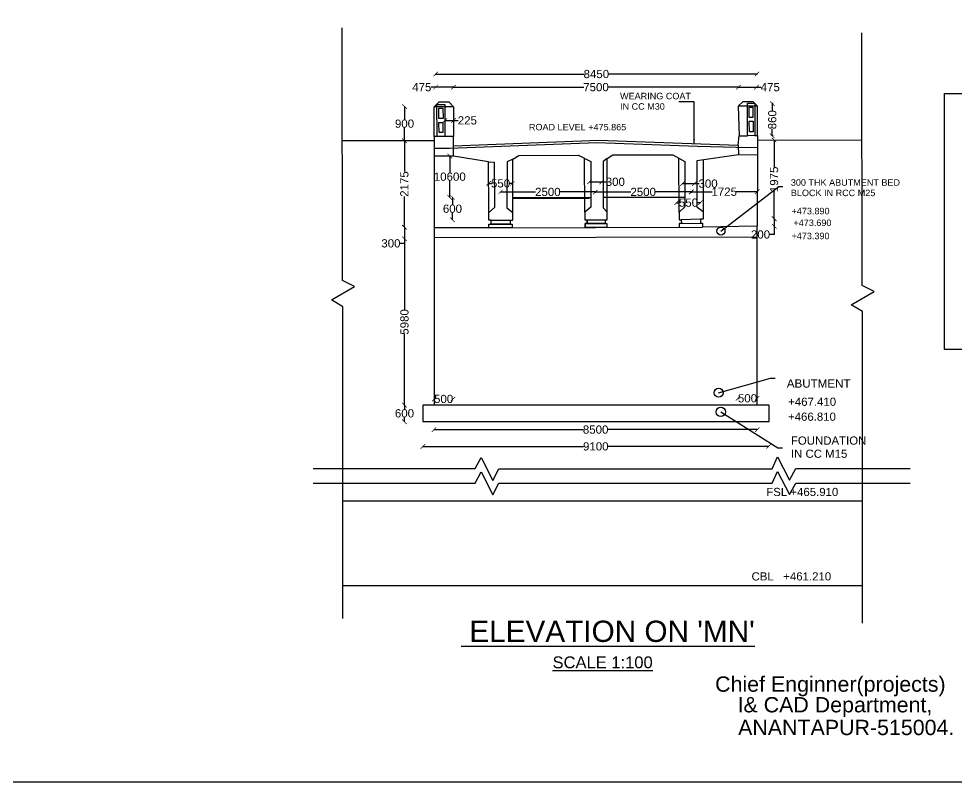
# Model space of a CAD drawing. Header units: inches. Extents: x -60434 to 117548, y -84336 to 29578.
# Drawn here: x -4218 to 47145, y -84336 to -42506 of the extents above; entities that cross this region are included whole.
import ezdxf

# ---------------------------------------------------------------- set-up
doc = ezdxf.new("R2010")
doc.units = ezdxf.units.IN
doc.header["$MEASUREMENT"] = 0
doc.styles.get("Standard").update_dxf_attribs({"font": 'arial.ttf'})
doc.dimstyles.get("Standard").update_dxf_attribs({"dimtxt": 450, "dimasz": 250, "dimexe": 0.18, "dimexo": 0.0625, "dimgap": 0.09, "dimtad": 0, "dimtih": 1, "dimtoh": 1, "dimdec": 0, "dimzin": 0, "dimdsep": 46, "dimtxsty": 'Standard', "dimblk": 'ARCHTICK', "dimcen": 0.09, "dimadec": 0, "dimazin": 0, "dimtfac": 1, "dimtdec": 0, "dimtofl": 0, "dimtmove": 0, "dimatfit": 3, "dimfxl": 1, "dimtolj": 1, "dimtzin": 0, "dimarcsym": 0})

# ---------------------------------------------------------------- blocks, each defined once
blk = doc.blocks.new('_ArchTick')
at = {"color": 0, "linetype": 'ByBlock', "const_width": 0.15}
blk.add_lwpolyline([(-0.5, -0.5), (0.5, 0.5)], dxfattribs=at)
blk = doc.blocks.new('*D122')
at = {"layer": 'Defpoints', "color": 0, "lineweight": -2, "transparency": 16777216}
for p, q in [((18622, -45523), (18622, -45537)), ((18622, -45536), (26755, -45536)), ((36232, -45536), (28098, -45536)), ((36232, -45523), (36232, -45537))]:
    blk.add_line(p, q, dxfattribs=at)
at = {"layer": 'Defpoints', "color": 0, "transparency": 16777216}
for p in [(18622, -45523), (36232, -45523), (36232, -45536)]:
    blk.add_point(p, dxfattribs=at)
at = {"layer": 'Defpoints', "color": 0, "lineweight": -2, "transparency": 16777216, "xscale": 250, "yscale": 250, "zscale": 250, "rotation": 180}
blk.add_blockref('_ArchTick', (18622, -45536), dxfattribs=at)
at = {"layer": 'Defpoints', "color": 0, "lineweight": -2, "transparency": 16777216, "xscale": 250, "yscale": 250, "zscale": 250}
blk.add_blockref('_ArchTick', (36232, -45536), dxfattribs=at)
at = {"layer": 'Defpoints', "color": 0, "transparency": 16777216, "insert": (27427, -45536), "char_height": 450, "attachment_point": 5}
blk.add_mtext('\\A1;8450', dxfattribs=at)
blk = doc.blocks.new('*D123')
at = {"layer": 'Defpoints', "color": 0, "lineweight": -2, "transparency": 16777216}
for p, q in [((18622, -46255), (18372, -46255)), ((18622, -46273), (18622, -46255)), ((19604, -46255), (18622, -46255)), ((19604, -46273), (19604, -46255))]:
    blk.add_line(p, q, dxfattribs=at)
at = {"layer": 'Defpoints', "color": 0, "transparency": 16777216}
for p in [(18622, -46273), (19604, -46255), (19604, -46273)]:
    blk.add_point(p, dxfattribs=at)
at = {"layer": 'Defpoints', "color": 0, "lineweight": -2, "transparency": 16777216, "xscale": 250, "yscale": 250, "zscale": 250, "rotation": 180}
blk.add_blockref('_ArchTick', (18622, -46255), dxfattribs=at)
at = {"layer": 'Defpoints', "color": 0, "lineweight": -2, "transparency": 16777216, "xscale": 250, "yscale": 250, "zscale": 250}
blk.add_blockref('_ArchTick', (19604, -46255), dxfattribs=at)
at = {"layer": 'Defpoints', "color": 0, "transparency": 16777216, "insert": (17864, -46255), "char_height": 450, "attachment_point": 5}
blk.add_mtext('\\A1;475', dxfattribs=at)
blk = doc.blocks.new('*D124')
at = {"layer": 'Defpoints', "color": 0, "lineweight": -2, "transparency": 16777216}
for p, q in [((19604, -46273), (19604, -46255)), ((19604, -46255), (26739, -46255)), ((35212, -46255), (28077, -46255)), ((35212, -46273), (35212, -46255))]:
    blk.add_line(p, q, dxfattribs=at)
at = {"layer": 'Defpoints', "color": 0, "transparency": 16777216}
for p in [(19604, -46273), (35212, -46255), (35212, -46273)]:
    blk.add_point(p, dxfattribs=at)
at = {"layer": 'Defpoints', "color": 0, "lineweight": -2, "transparency": 16777216, "xscale": 250, "yscale": 250, "zscale": 250, "rotation": 180}
blk.add_blockref('_ArchTick', (19604, -46255), dxfattribs=at)
at = {"layer": 'Defpoints', "color": 0, "lineweight": -2, "transparency": 16777216, "xscale": 250, "yscale": 250, "zscale": 250}
blk.add_blockref('_ArchTick', (35212, -46255), dxfattribs=at)
at = {"layer": 'Defpoints', "color": 0, "transparency": 16777216, "insert": (27408, -46255), "char_height": 450, "attachment_point": 5}
blk.add_mtext('\\A1;7500', dxfattribs=at)
blk = doc.blocks.new('*D125')
at = {"layer": 'Defpoints', "color": 0, "lineweight": -2, "transparency": 16777216}
for p, q in [((35212, -46255), (35212, -46255)), ((35212, -46255), (36198, -46255)), ((36198, -46255), (36198, -46255)), ((36198, -46255), (36448, -46255))]:
    blk.add_line(p, q, dxfattribs=at)
at = {"layer": 'Defpoints', "color": 0, "transparency": 16777216}
for p in [(35212, -46255), (36198, -46255), (36198, -46255)]:
    blk.add_point(p, dxfattribs=at)
at = {"layer": 'Defpoints', "color": 0, "lineweight": -2, "transparency": 16777216, "xscale": 250, "yscale": 250, "zscale": 250, "rotation": 180}
blk.add_blockref('_ArchTick', (35212, -46255), dxfattribs=at)
at = {"layer": 'Defpoints', "color": 0, "lineweight": -2, "transparency": 16777216, "xscale": 250, "yscale": 250, "zscale": 250}
blk.add_blockref('_ArchTick', (36198, -46255), dxfattribs=at)
at = {"layer": 'Defpoints', "color": 0, "transparency": 16777216, "insert": (36956, -46255), "char_height": 450, "attachment_point": 5}
blk.add_mtext('\\A1;475', dxfattribs=at)
blk = doc.blocks.new('*D126')
at = {"layer": 'Defpoints', "color": 0, "lineweight": -2, "transparency": 16777216}
for p, q in [((16914, -47320), (16916, -47320)), ((16916, -47320), (16916, -48026)), ((16916, -49192), (16916, -48486)), ((16916, -49192), (16916, -49192))]:
    blk.add_line(p, q, dxfattribs=at)
at = {"layer": 'Defpoints', "color": 0, "transparency": 16777216}
for p in [(16914, -47320), (16916, -49192), (16916, -49192)]:
    blk.add_point(p, dxfattribs=at)
at = {"layer": 'Defpoints', "color": 0, "lineweight": -2, "transparency": 16777216, "xscale": 250, "yscale": 250, "zscale": 250}
for p, rotation in [((16916, -47320), 90), ((16916, -49192), 270)]:
    blk.add_blockref('_ArchTick', p, dxfattribs=dict(at, rotation=rotation))
at = {"layer": 'Defpoints', "color": 0, "transparency": 16777216, "insert": (16916, -48256), "char_height": 450, "attachment_point": 5}
blk.add_mtext('\\A1;900', dxfattribs=at)
blk = doc.blocks.new('*D127')
at = {"layer": 'Defpoints', "color": 0, "lineweight": -2, "transparency": 16777216}
for p, q in [((16916, -49192), (16909, -49192)), ((16909, -49192), (16909, -50883)), ((16909, -53930), (16909, -52238)), ((16916, -53930), (16909, -53930))]:
    blk.add_line(p, q, dxfattribs=at)
at = {"layer": 'Defpoints', "color": 0, "transparency": 16777216}
for p in [(16916, -49192), (16909, -53930), (16916, -53930)]:
    blk.add_point(p, dxfattribs=at)
at = {"layer": 'Defpoints', "color": 0, "lineweight": -2, "transparency": 16777216, "xscale": 250, "yscale": 250, "zscale": 250}
for p, rotation in [((16909, -49192), 90), ((16909, -53930), 270)]:
    blk.add_blockref('_ArchTick', p, dxfattribs=dict(at, rotation=rotation))
at = {"layer": 'Defpoints', "color": 0, "transparency": 16777216, "insert": (16909, -51561), "char_height": 450, "attachment_point": 5, "rotation": 90}
blk.add_mtext('\\A1;2175', dxfattribs=at)
blk = doc.blocks.new('*D128')
at = {"layer": 'Defpoints', "color": 0, "lineweight": -2, "transparency": 16777216}
for p, q in [((16916, -53930), (16916, -53930)), ((16916, -53930), (16916, -54564)), ((16916, -54814), (16666, -54814)), ((16916, -54564), (16916, -54564)), ((16916, -54564), (16916, -54814))]:
    blk.add_line(p, q, dxfattribs=at)
at = {"layer": 'Defpoints', "color": 0, "transparency": 16777216}
for p in [(16916, -53930), (16916, -54564), (16916, -54564)]:
    blk.add_point(p, dxfattribs=at)
at = {"layer": 'Defpoints', "color": 0, "lineweight": -2, "transparency": 16777216, "xscale": 250, "yscale": 250, "zscale": 250}
for p, rotation in [((16916, -53930), 90), ((16916, -54564), 270)]:
    blk.add_blockref('_ArchTick', p, dxfattribs=dict(at, rotation=rotation))
at = {"layer": 'Defpoints', "color": 0, "transparency": 16777216, "insert": (16170, -54814), "char_height": 450, "attachment_point": 5}
blk.add_mtext('\\A1;300', dxfattribs=at)
blk = doc.blocks.new('*D129')
at = {"layer": 'Defpoints', "color": 0, "lineweight": -2, "transparency": 16777216}
for p, q in [((16916, -54564), (16915, -54564)), ((16916, -54564), (16916, -58445)), ((16916, -63668), (16916, -59787)), ((16916, -63668), (16915, -63668))]:
    blk.add_line(p, q, dxfattribs=at)
at = {"layer": 'Defpoints', "color": 0, "transparency": 16777216}
for p in [(16916, -54564), (16916, -63668), (16916, -63668)]:
    blk.add_point(p, dxfattribs=at)
at = {"layer": 'Defpoints', "color": 0, "lineweight": -2, "transparency": 16777216, "xscale": 250, "yscale": 250, "zscale": 250}
for p, rotation in [((16916, -54564), 90), ((16916, -63668), 270)]:
    blk.add_blockref('_ArchTick', p, dxfattribs=dict(at, rotation=rotation))
at = {"layer": 'Defpoints', "color": 0, "transparency": 16777216, "insert": (16916, -59116), "char_height": 450, "attachment_point": 5, "rotation": 90}
blk.add_mtext('\\A1;5980', dxfattribs=at)
blk = doc.blocks.new('*D130')
at = {"layer": 'Defpoints', "color": 0, "lineweight": -2, "transparency": 16777216}
for p, q in [((16916, -63668), (16915, -63668)), ((16915, -63668), (16915, -63897)), ((16915, -64584), (16915, -64356)), ((16916, -64584), (16915, -64584))]:
    blk.add_line(p, q, dxfattribs=at)
at = {"layer": 'Defpoints', "color": 0, "transparency": 16777216}
for p in [(16916, -63668), (16915, -64584), (16916, -64584)]:
    blk.add_point(p, dxfattribs=at)
at = {"layer": 'Defpoints', "color": 0, "lineweight": -2, "transparency": 16777216, "xscale": 250, "yscale": 250, "zscale": 250}
for p, rotation in [((16915, -63668), 90), ((16915, -64584), 270)]:
    blk.add_blockref('_ArchTick', p, dxfattribs=dict(at, rotation=rotation))
at = {"layer": 'Defpoints', "color": 0, "transparency": 16777216, "insert": (16915, -64126), "char_height": 450, "attachment_point": 5}
blk.add_mtext('\\A1;600', dxfattribs=at)
blk = doc.blocks.new('*D131')
at = {"layer": 'Defpoints', "color": 0, "lineweight": -2, "transparency": 16777216}
for p, q in [((18546, -63319), (18546, -63336)), ((18546, -63336), (18563, -63336)), ((19572, -63336), (19556, -63336)), ((19572, -63319), (19572, -63336))]:
    blk.add_line(p, q, dxfattribs=at)
at = {"layer": 'Defpoints', "color": 0, "transparency": 16777216}
for p in [(18546, -63319), (19572, -63319), (19572, -63336)]:
    blk.add_point(p, dxfattribs=at)
at = {"layer": 'Defpoints', "color": 0, "lineweight": -2, "transparency": 16777216, "xscale": 250, "yscale": 250, "zscale": 250, "rotation": 180}
blk.add_blockref('_ArchTick', (18546, -63336), dxfattribs=at)
at = {"layer": 'Defpoints', "color": 0, "lineweight": -2, "transparency": 16777216, "xscale": 250, "yscale": 250, "zscale": 250}
blk.add_blockref('_ArchTick', (19572, -63336), dxfattribs=at)
at = {"layer": 'Defpoints', "color": 0, "transparency": 16777216, "insert": (19059, -63336), "char_height": 450, "attachment_point": 5}
blk.add_mtext('\\A1;500', dxfattribs=at)
blk = doc.blocks.new('*D132')
at = {"layer": 'Defpoints', "color": 0, "lineweight": -2, "transparency": 16777216}
for p, q in [((18534, -65019), (18534, -65016)), ((18534, -65016), (26716, -65016)), ((36242, -65016), (28060, -65016)), ((36242, -65019), (36242, -65016))]:
    blk.add_line(p, q, dxfattribs=at)
at = {"layer": 'Defpoints', "color": 0, "transparency": 16777216}
for p in [(18534, -65020), (36242, -65016), (36242, -65020)]:
    blk.add_point(p, dxfattribs=at)
at = {"layer": 'Defpoints', "color": 0, "lineweight": -2, "transparency": 16777216, "xscale": 250, "yscale": 250, "zscale": 250, "rotation": 180}
blk.add_blockref('_ArchTick', (18534, -65016), dxfattribs=at)
at = {"layer": 'Defpoints', "color": 0, "lineweight": -2, "transparency": 16777216, "xscale": 250, "yscale": 250, "zscale": 250}
blk.add_blockref('_ArchTick', (36242, -65016), dxfattribs=at)
at = {"layer": 'Defpoints', "color": 0, "transparency": 16777216, "insert": (27388, -65016), "char_height": 450, "attachment_point": 5}
blk.add_mtext('\\A1;8500', dxfattribs=at)
blk = doc.blocks.new('*D133')
at = {"layer": 'Defpoints', "color": 0, "lineweight": -2, "transparency": 16777216}
for p, q in [((17923, -65949), (17923, -65937)), ((17923, -65937), (26724, -65937)), ((36868, -65937), (28067, -65937)), ((36868, -65949), (36868, -65937))]:
    blk.add_line(p, q, dxfattribs=at)
at = {"layer": 'Defpoints', "color": 0, "transparency": 16777216}
for p in [(17923, -65949), (36868, -65937), (36868, -65949)]:
    blk.add_point(p, dxfattribs=at)
at = {"layer": 'Defpoints', "color": 0, "lineweight": -2, "transparency": 16777216, "xscale": 250, "yscale": 250, "zscale": 250, "rotation": 180}
blk.add_blockref('_ArchTick', (17923, -65937), dxfattribs=at)
at = {"layer": 'Defpoints', "color": 0, "lineweight": -2, "transparency": 16777216, "xscale": 250, "yscale": 250, "zscale": 250}
blk.add_blockref('_ArchTick', (36868, -65937), dxfattribs=at)
at = {"layer": 'Defpoints', "color": 0, "transparency": 16777216, "insert": (27395, -65937), "char_height": 450, "attachment_point": 5}
blk.add_mtext('\\A1;9100', dxfattribs=at)
blk = doc.blocks.new('*D134')
at = {"layer": 'Defpoints', "color": 0, "lineweight": -2, "transparency": 16777216}
for p, q in [((35185, -63307), (35185, -63304)), ((35185, -63304), (35211, -63304)), ((36230, -63304), (36204, -63304)), ((36230, -63307), (36230, -63304))]:
    blk.add_line(p, q, dxfattribs=at)
at = {"layer": 'Defpoints', "color": 0, "transparency": 16777216}
for p in [(35185, -63307), (36230, -63304), (36230, -63307)]:
    blk.add_point(p, dxfattribs=at)
at = {"layer": 'Defpoints', "color": 0, "lineweight": -2, "transparency": 16777216, "xscale": 250, "yscale": 250, "zscale": 250, "rotation": 180}
blk.add_blockref('_ArchTick', (35185, -63304), dxfattribs=at)
at = {"layer": 'Defpoints', "color": 0, "lineweight": -2, "transparency": 16777216, "xscale": 250, "yscale": 250, "zscale": 250}
blk.add_blockref('_ArchTick', (36230, -63304), dxfattribs=at)
at = {"layer": 'Defpoints', "color": 0, "transparency": 16777216, "insert": (35708, -63304), "char_height": 450, "attachment_point": 5}
blk.add_mtext('\\A1;500', dxfattribs=at)
blk = doc.blocks.new('*D136')
at = {"layer": 'Defpoints', "color": 0, "lineweight": -2, "transparency": 16777216}
for p, q in [((21527, -51526), (21527, -51528)), ((21527, -51527), (21682, -51527)), ((22829, -51527), (22675, -51527)), ((22829, -51527), (22829, -51527))]:
    blk.add_line(p, q, dxfattribs=at)
at = {"layer": 'Defpoints', "color": 0, "transparency": 16777216}
for p in [(21527, -51526), (22829, -51527), (22829, -51527)]:
    blk.add_point(p, dxfattribs=at)
at = {"layer": 'Defpoints', "color": 0, "lineweight": -2, "transparency": 16777216, "xscale": 250, "yscale": 250, "zscale": 250, "rotation": 180}
blk.add_blockref('_ArchTick', (21527, -51527), dxfattribs=at)
at = {"layer": 'Defpoints', "color": 0, "lineweight": -2, "transparency": 16777216, "xscale": 250, "yscale": 250, "zscale": 250}
blk.add_blockref('_ArchTick', (22829, -51527), dxfattribs=at)
at = {"layer": 'Defpoints', "color": 0, "transparency": 16777216, "insert": (22178, -51527), "char_height": 450, "attachment_point": 5}
blk.add_mtext('\\A1;550', dxfattribs=at)
blk = doc.blocks.new('*D137')
at = {"layer": 'Defpoints', "color": 0, "lineweight": -2, "transparency": 16777216}
for p, q in [((22178, -52027), (22178, -51996)), ((22178, -51996), (24096, -51996)), ((27365, -51996), (25447, -51996)), ((27365, -52043), (27365, -51996))]:
    blk.add_line(p, q, dxfattribs=at)
at = {"layer": 'Defpoints', "color": 0, "transparency": 16777216}
for p in [(22178, -52027), (27365, -51996), (27365, -52043)]:
    blk.add_point(p, dxfattribs=at)
at = {"layer": 'Defpoints', "color": 0, "lineweight": -2, "transparency": 16777216, "xscale": 250, "yscale": 250, "zscale": 250, "rotation": 180}
blk.add_blockref('_ArchTick', (22178, -51996), dxfattribs=at)
at = {"layer": 'Defpoints', "color": 0, "lineweight": -2, "transparency": 16777216, "xscale": 250, "yscale": 250, "zscale": 250}
blk.add_blockref('_ArchTick', (27365, -51996), dxfattribs=at)
at = {"layer": 'Defpoints', "color": 0, "transparency": 16777216, "insert": (24771, -51996), "char_height": 450, "attachment_point": 5}
blk.add_mtext('\\A1;2500', dxfattribs=at)
blk = doc.blocks.new('*D135')
at = {"layer": 'Defpoints', "color": 0, "lineweight": -2, "transparency": 16777216}
for p, q in [((27365, -52019), (27365, -51996)), ((27365, -51996), (29320, -51996)), ((32625, -51996), (30670, -51996)), ((32625, -52036), (32625, -51996))]:
    blk.add_line(p, q, dxfattribs=at)
at = {"layer": 'Defpoints', "color": 0, "transparency": 16777216}
for p in [(27365, -52019), (32625, -51996), (32625, -52036)]:
    blk.add_point(p, dxfattribs=at)
at = {"layer": 'Defpoints', "color": 0, "lineweight": -2, "transparency": 16777216, "xscale": 250, "yscale": 250, "zscale": 250, "rotation": 180}
blk.add_blockref('_ArchTick', (27365, -51996), dxfattribs=at)
at = {"layer": 'Defpoints', "color": 0, "lineweight": -2, "transparency": 16777216, "xscale": 250, "yscale": 250, "zscale": 250}
blk.add_blockref('_ArchTick', (32625, -51996), dxfattribs=at)
at = {"layer": 'Defpoints', "color": 0, "transparency": 16777216, "insert": (29995, -51996), "char_height": 450, "attachment_point": 5}
blk.add_mtext('\\A1;2500', dxfattribs=at)
blk = doc.blocks.new('*D138')
at = {"layer": 'Defpoints', "color": 0, "lineweight": -2, "transparency": 16777216}
for p, q in [((27051, -51438), (27051, -51442)), ((27051, -51442), (27720, -51442)), ((27720, -51442), (27720, -51442)), ((27720, -51442), (27970, -51442))]:
    blk.add_line(p, q, dxfattribs=at)
at = {"layer": 'Defpoints', "color": 0, "transparency": 16777216}
for p in [(27051, -51438), (27720, -51442), (27720, -51442)]:
    blk.add_point(p, dxfattribs=at)
at = {"layer": 'Defpoints', "color": 0, "lineweight": -2, "transparency": 16777216, "xscale": 250, "yscale": 250, "zscale": 250, "rotation": 180}
blk.add_blockref('_ArchTick', (27051, -51442), dxfattribs=at)
at = {"layer": 'Defpoints', "color": 0, "lineweight": -2, "transparency": 16777216, "xscale": 250, "yscale": 250, "zscale": 250}
blk.add_blockref('_ArchTick', (27720, -51442), dxfattribs=at)
at = {"layer": 'Defpoints', "color": 0, "transparency": 16777216, "insert": (28466, -51442), "char_height": 450, "attachment_point": 5}
blk.add_mtext('\\A1;300', dxfattribs=at)
blk = doc.blocks.new('*D139')
at = {"layer": 'Defpoints', "color": 0, "lineweight": -2, "transparency": 16777216}
for p, q in [((31825, -52601), (31825, -52583)), ((31825, -52583), (31980, -52583)), ((33127, -52583), (32973, -52583)), ((33127, -52606), (33127, -52583))]:
    blk.add_line(p, q, dxfattribs=at)
at = {"layer": 'Defpoints', "color": 0, "transparency": 16777216}
for p in [(31825, -52601), (33127, -52583), (33127, -52606)]:
    blk.add_point(p, dxfattribs=at)
at = {"layer": 'Defpoints', "color": 0, "lineweight": -2, "transparency": 16777216, "xscale": 250, "yscale": 250, "zscale": 250, "rotation": 180}
blk.add_blockref('_ArchTick', (31825, -52583), dxfattribs=at)
at = {"layer": 'Defpoints', "color": 0, "lineweight": -2, "transparency": 16777216, "xscale": 250, "yscale": 250, "zscale": 250}
blk.add_blockref('_ArchTick', (33127, -52583), dxfattribs=at)
at = {"layer": 'Defpoints', "color": 0, "transparency": 16777216, "insert": (32476, -52583), "char_height": 450, "attachment_point": 5}
blk.add_mtext('\\A1;550', dxfattribs=at)
blk = doc.blocks.new('*D140')
at = {"layer": 'Defpoints', "color": 0, "lineweight": -2, "transparency": 16777216}
for p, q in [((32145, -51540), (32145, -51540)), ((32145, -51540), (32803, -51540)), ((32803, -51540), (32803, -51540)), ((32803, -51540), (33053, -51540))]:
    blk.add_line(p, q, dxfattribs=at)
at = {"layer": 'Defpoints', "color": 0, "transparency": 16777216}
for p in [(32145, -51540), (32803, -51540), (32803, -51540)]:
    blk.add_point(p, dxfattribs=at)
at = {"layer": 'Defpoints', "color": 0, "lineweight": -2, "transparency": 16777216, "xscale": 250, "yscale": 250, "zscale": 250, "rotation": 180}
blk.add_blockref('_ArchTick', (32145, -51540), dxfattribs=at)
at = {"layer": 'Defpoints', "color": 0, "lineweight": -2, "transparency": 16777216, "xscale": 250, "yscale": 250, "zscale": 250}
blk.add_blockref('_ArchTick', (32803, -51540), dxfattribs=at)
at = {"layer": 'Defpoints', "color": 0, "transparency": 16777216, "insert": (33549, -51540), "char_height": 450, "attachment_point": 5}
blk.add_mtext('\\A1;300', dxfattribs=at)
blk = doc.blocks.new('*D141')
at = {"layer": 'Defpoints', "color": 0, "lineweight": -2, "transparency": 16777216}
for p, q in [((32625, -51995), (32625, -51984)), ((32625, -51984), (33781, -51984)), ((36241, -51984), (35086, -51984)), ((36241, -52017), (36241, -51984))]:
    blk.add_line(p, q, dxfattribs=at)
at = {"layer": 'Defpoints', "color": 0, "transparency": 16777216}
for p in [(32625, -51996), (36241, -51984), (36241, -52017)]:
    blk.add_point(p, dxfattribs=at)
at = {"layer": 'Defpoints', "color": 0, "lineweight": -2, "transparency": 16777216, "xscale": 250, "yscale": 250, "zscale": 250, "rotation": 180}
blk.add_blockref('_ArchTick', (32625, -51984), dxfattribs=at)
at = {"layer": 'Defpoints', "color": 0, "lineweight": -2, "transparency": 16777216, "xscale": 250, "yscale": 250, "zscale": 250}
blk.add_blockref('_ArchTick', (36241, -51984), dxfattribs=at)
at = {"layer": 'Defpoints', "color": 0, "transparency": 16777216, "insert": (34433, -51984), "char_height": 450, "attachment_point": 5}
blk.add_mtext('\\A1;1725', dxfattribs=at)
blk = doc.blocks.new('*D142')
at = {"layer": 'Defpoints', "color": 0, "lineweight": -2, "transparency": 16777216}
for p, q in [((37171, -53460), (37171, -53460)), ((37171, -53880), (37171, -53880)), ((37172, -53460), (37172, -53880)), ((37172, -53880), (37172, -54328)), ((37172, -54328), (36922, -54328))]:
    blk.add_line(p, q, dxfattribs=at)
at = {"layer": 'Defpoints', "color": 0, "transparency": 16777216}
for p in [(37172, -53460), (37172, -53460), (37172, -53880)]:
    blk.add_point(p, dxfattribs=at)
at = {"layer": 'Defpoints', "color": 0, "lineweight": -2, "transparency": 16777216, "xscale": 250, "yscale": 250, "zscale": 250}
for p, rotation in [((37172, -53460), 90), ((37172, -53880), 270)]:
    blk.add_blockref('_ArchTick', p, dxfattribs=dict(at, rotation=rotation))
at = {"layer": 'Defpoints', "color": 0, "transparency": 16777216, "insert": (36421, -54328), "char_height": 450, "attachment_point": 5}
blk.add_mtext('\\A1;200', dxfattribs=at)
blk = doc.blocks.new('*D143')
at = {"layer": 'Defpoints', "color": 0, "lineweight": -2, "transparency": 16777216}
for p, q in [((37165, -49148), (37165, -49148)), ((37165, -49148), (37165, -50652)), ((37165, -53460), (37165, -51957)), ((37171, -53460), (37165, -53460))]:
    blk.add_line(p, q, dxfattribs=at)
at = {"layer": 'Defpoints', "color": 0, "transparency": 16777216}
for p in [(37165, -49148), (37165, -49148), (37171, -53460)]:
    blk.add_point(p, dxfattribs=at)
at = {"layer": 'Defpoints', "color": 0, "lineweight": -2, "transparency": 16777216, "xscale": 250, "yscale": 250, "zscale": 250}
for p, rotation in [((37165, -49148), 90), ((37165, -53460), 270)]:
    blk.add_blockref('_ArchTick', p, dxfattribs=dict(at, rotation=rotation))
at = {"layer": 'Defpoints', "color": 0, "transparency": 16777216, "insert": (37165, -51304), "char_height": 450, "attachment_point": 5, "rotation": 90}
blk.add_mtext('\\A1;1975', dxfattribs=at)
blk = doc.blocks.new('*D144')
at = {"layer": 'Defpoints', "color": 0, "lineweight": -2, "transparency": 16777216}
for p, q in [((37109, -47157), (37066, -47157)), ((37066, -47157), (37066, -47542)), ((37066, -48920), (37066, -48535)), ((37109, -48920), (37066, -48920))]:
    blk.add_line(p, q, dxfattribs=at)
at = {"layer": 'Defpoints', "color": 0, "transparency": 16777216}
for p in [(37066, -47157), (37109, -47157), (37109, -48920)]:
    blk.add_point(p, dxfattribs=at)
at = {"layer": 'Defpoints', "color": 0, "lineweight": -2, "transparency": 16777216, "xscale": 250, "yscale": 250, "zscale": 250}
for p, rotation in [((37066, -47157), 90), ((37066, -48920), 270)]:
    blk.add_blockref('_ArchTick', p, dxfattribs=dict(at, rotation=rotation))
at = {"layer": 'Defpoints', "color": 0, "transparency": 16777216, "insert": (37066, -48039), "char_height": 450, "attachment_point": 5, "rotation": 90}
blk.add_mtext('\\A1;860', dxfattribs=at)
blk = doc.blocks.new('*D145')
at = {"layer": 'Defpoints', "color": 0, "lineweight": -2, "transparency": 16777216}
for p, q in [((19397, -50026), (19397, -50026)), ((19397, -50026), (19397, -50930)), ((19397, -52294), (19397, -51390)), ((19398, -52294), (19397, -52294))]:
    blk.add_line(p, q, dxfattribs=at)
at = {"layer": 'Defpoints', "color": 0, "transparency": 16777216}
for p in [(19397, -50026), (19397, -50026), (19398, -52294)]:
    blk.add_point(p, dxfattribs=at)
at = {"layer": 'Defpoints', "color": 0, "lineweight": -2, "transparency": 16777216, "xscale": 250, "yscale": 250, "zscale": 250}
for p, rotation in [((19397, -50026), 90), ((19397, -52294), 270)]:
    blk.add_blockref('_ArchTick', p, dxfattribs=dict(at, rotation=rotation))
at = {"layer": 'Defpoints', "color": 0, "transparency": 16777216, "insert": (19397, -51160), "char_height": 450, "attachment_point": 5}
blk.add_mtext('\\A1;10600', dxfattribs=at)
blk = doc.blocks.new('*D146')
at = {"layer": 'Defpoints', "color": 0, "lineweight": -2, "transparency": 16777216}
for p, q in [((19555, -52305), (19543, -52305)), ((19543, -52305), (19543, -52687)), ((19543, -53528), (19543, -53146)), ((19555, -53528), (19543, -53528))]:
    blk.add_line(p, q, dxfattribs=at)
at = {"layer": 'Defpoints', "color": 0, "transparency": 16777216}
for p in [(19555, -52305), (19543, -53528), (19555, -53528)]:
    blk.add_point(p, dxfattribs=at)
at = {"layer": 'Defpoints', "color": 0, "lineweight": -2, "transparency": 16777216, "xscale": 250, "yscale": 250, "zscale": 250}
for p, rotation in [((19543, -52305), 90), ((19543, -53528), 270)]:
    blk.add_blockref('_ArchTick', p, dxfattribs=dict(at, rotation=rotation))
at = {"layer": 'Defpoints', "color": 0, "transparency": 16777216, "insert": (19543, -52916), "char_height": 450, "attachment_point": 5}
blk.add_mtext('\\A1;600', dxfattribs=at)
blk = doc.blocks.new('*D147')
at = {"layer": 'Defpoints', "color": 0, "lineweight": -2, "transparency": 16777216}
for p, q in [((19127, -48076), (19127, -48076)), ((19127, -48076), (19608, -48076)), ((19608, -48076), (19608, -48076)), ((19608, -48076), (19858, -48076))]:
    blk.add_line(p, q, dxfattribs=at)
at = {"layer": 'Defpoints', "color": 0, "transparency": 16777216}
for p in [(19127, -48076), (19608, -48076), (19608, -48076)]:
    blk.add_point(p, dxfattribs=at)
at = {"layer": 'Defpoints', "color": 0, "lineweight": -2, "transparency": 16777216, "xscale": 250, "yscale": 250, "zscale": 250, "rotation": 180}
blk.add_blockref('_ArchTick', (19127, -48076), dxfattribs=at)
at = {"layer": 'Defpoints', "color": 0, "lineweight": -2, "transparency": 16777216, "xscale": 250, "yscale": 250, "zscale": 250}
blk.add_blockref('_ArchTick', (19608, -48076), dxfattribs=at)
at = {"layer": 'Defpoints', "color": 0, "transparency": 16777216, "insert": (20360, -48076), "char_height": 450, "attachment_point": 5}
blk.add_mtext('\\A1;225', dxfattribs=at)

msp = doc.modelspace()

# ---------------------------------------------------------------- linework, layer by layer
at = {"layer": 'Defpoints'}
for points in [[(-60434, 29392), (116653, 29392), (116653, -84335.5), (-60434, -84335.5)], [(46507.3, -46601.8), (81041, -46601.8), (81041, -60620.7), (46507.3, -60620.7)], [(18695.7, -47196.9), (19123.9, -47195.3), (19130.2, -48956.4), (18702, -48957.9)], [(35702, -47139), (36109.5, -47137.5), (36115.8, -48911.1), (35708.3, -48912.5)], [(18802.5, -47411.7), (19025.2, -47410.9), (19027.2, -47965.4), (18804.5, -47966.2)], [(36009, -47909.1), (35802.8, -47909.8), (35800.8, -47349.4), (36007, -47348.7)], [(18805.3, -48183.4), (19021.2, -48182.6), (19023.2, -48744), (18807.3, -48744.8)], [(36016.1, -48701.3), (35809.8, -48702), (35807.8, -48121), (36014, -48120.3)], [(21542.6, -53764.1), (22812.6, -53759.6), (22813.3, -53962.5), (21543.3, -53967)], [(21659.1, -53548.3), (22709.7, -53544.5), (22710.5, -53760), (21659.9, -53763.7)], [(26812.5, -53730.6), (27995.1, -53726.4), (27995.9, -53941.4), (26813.3, -53945.7)], [(26921.3, -53531.3), (27909.9, -53527.7), (27910.6, -53726.7), (26922, -53730.2)]]:
    msp.add_lwpolyline(points, close=True, dxfattribs=at)
for points in [[(13535.5, -75359.5), (13535.5, -58284.3), (12912.9, -57911.4), (14174.6, -57173), (13525.1, -56844.8), (13506.4, -43012.6)], [(42005, -75627.7), (42005, -58552.4), (41382.4, -58179.5), (42644.1, -57441.2), (41994.6, -57113), (41975.9, -43280.8)], [(18806.3, -47056.9), (19340.6, -47056.9), (19607.8, -47329.5), (19607.8, -48956.4), (18545.6, -48956.4), (18545.6, -47337.8), (18806.3, -47056.9), (19340.6, -47056.9), (19607.8, -47329.5), (18545.6, -47329.5)], [(36253.5, -48910.6), (36253.5, -47299), (35200.2, -47299), (35472.4, -47048.6), (36008.2, -47048.6), (36253.5, -47299)], [(35200.2, -47299), (35250.6, -48927.7)], [(18545.6, -49189.8), (13514.7, -49196.6)], [(18545.6, -48956.4), (18545.6, -50026.5), (18545.6, -53897.7), (18545.6, -54509.8), (18545.6, -63679), (17920.5, -63679), (17920.5, -64562.5), (36895.2, -64562.5), (36895.2, -63679.5), (36230.3, -63679.5), (18545.6, -63679)], [(18586.4, -49595.4), (19378.4, -49595), (27461.6, -49286.8), (32970.5, -49492.8), (35093.6, -49532.7), (36228.7, -49563.4)], [(21659.1, -53548.3), (21543.9, -53548.3), (21532.7, -53125.9), (21522.8, -50337.7), (19597.2, -50026.1), (19607.8, -48956.4)], [(19602.7, -49474.7), (27551.3, -49166.7), (35201.9, -49432.2), (35213.2, -49953)], [(36115.8, -48911.1), (36253.5, -48910.6), (36253.5, -49976.7), (35213.2, -49953), (32939.6, -50292.4), (32939.2, -52814.4), (33276, -53074.4), (33276, -53489.8), (33127.5, -53489.8), (33130.9, -53706), (33238.1, -53706), (33239, -53920.1)], [(35201.9, -49432.2), (35250.6, -48927.7), (35708.3, -48912.5)], [(36253.5, -49149.5), (41983.8, -49141.7)], [(19597.2, -50026.1), (18545.6, -50026.5)], [(22709.7, -53544.5), (22850.4, -53544), (22842.2, -50190.9), (22533.9, -50346.3), (22529.4, -52872), (22849.4, -53122.9)], [(22842.2, -50190.9), (23179.7, -49997.1), (26453.1, -49982.3), (27116.4, -50318.7), (27124.6, -52826), (26799, -53110.7), (26784.8, -50150.5)], [(27909.9, -53527.7), (28023.8, -53527.3), (28011.8, -50155.4), (27799.4, -50326.9), (27793.9, -52863.9), (28022.3, -53098.7)], [(28011.8, -50155.4), (28321.2, -49966.3), (31608.7, -49963.1), (32275.9, -50320.2), (32279.2, -52801.5), (31960.6, -53099.9), (31942.3, -50141.6)], [(33276.6, -50242.1), (33276, -53074.4)], [(36253.5, -49976.7), (36230.3, -53869.7)], [(21522.8, -50337.7), (21836.5, -50369.2), (21845.4, -52846.1), (21532.7, -53125.9)], [(22828.3, -52330.7), (27051.1, -52331.9)], [(22847.4, -52301.6), (27122.9, -52287.5)], [(27795.1, -52289), (32278.5, -52283.1)], [(26799, -53110.7), (26800.5, -53531.7), (26921.3, -53531.3), (26922, -53730.2), (26812.4, -53730.6), (26813.3, -53946.3)], [(31960.6, -53099.9), (31962.1, -53518.4), (32082.6, -53518), (32083.3, -53722.5), (31962.8, -53722.9), (31963.7, -53925.3)], [(21543.3, -53967.7), (33239, -53920.1)], [(33127.5, -53489.8), (32082.6, -53518.4)], [(32083.3, -53722.5), (33130.9, -53706)], [(36230.3, -54509.8), (36230.3, -53866.8), (33239, -53920.1)], [(21543.3, -53967.7), (18545.6, -53967.7)], [(36230.3, -63679.5), (36230.3, -54476.4), (18545.6, -54509.8)], [(11905.6, -67152.1), (20783.7, -67152.1), (21111.3, -66546.2), (21749.5, -67804.6), (22088.4, -67166.9), (37057.7, -67166.9), (37359.6, -66515.4), (38009.6, -67783.5), (38360.1, -67154.2), (44622.2, -67154.2)], [(11905.6, -67942.6), (20783.7, -67942.6), (21111.3, -67336.7), (21749.5, -68595.1), (22088.4, -67957.4), (37057.7, -67957.4), (37359.6, -67305.9), (38009.6, -68574), (38360.1, -67944.7), (44622.2, -67944.7)], [(13535.5, -68914.8), (42005, -68914.8)], [(13535.5, -73559.4), (42005, -73559.4)]]:
    msp.add_lwpolyline(points, dxfattribs=at)
for centre, radius in [((34254.5, -54138), 220.5), ((34125, -62996.5), 245.5), ((34240.5, -64047.5), 255)]:
    msp.add_circle(centre, radius, dxfattribs=at)

# ---------------------------------------------------------------- texts
for s, height, p in [('WEARING COAT', 354.996, (28726.1, -46918.3)), ('IN CC M30', 355, (28726.1, -47488.6)), ('ROAD LEVEL +475.865', 354.996, (23731.3, -48621.1)), ('300 THK ABUTMENT BED ', 354.996, (38083.8, -51654.9)), ('BLOCK IN RCC M25', 354.996, (38083.8, -52225.2)), ('+473.890', 355, (38122.3, -53220)), ('+473.690', 355, (38225, -53861.4)), ('+473.390', 355, (38120.2, -54583.4)), ('ABUTMENT ', 454.56, (37860.7, -62714.1)), ('+467.410', 447.65, (37935.7, -63711.2)), ('+466.810', 447.65, (37928.8, -64530.8)), ('FOUNDATION', 447.65, (38087.1, -65839.9)), ('IN CC M15', 447.65, (38087.1, -66559.1)), ('FSL +465.910', 447.651, (36736.8, -68655.3)), ('CBL   +461.210', 447.651, (35929.3, -73280.8)), ("%%U ELEVATION ON 'MN'", 1165.499, (20017.4, -76647.5)), ('%%USCALE 1:100', 648.288, (25026.8, -78089.8)), ('Chief Enginner(projects)', 838.397, (33934.3, -79376.1)), ('I& CAD Department,', 838.397, (35163.3, -80507.5)), ('ANANTAPUR-515004.', 838.397, (35194.2, -81752.3))]:
    msp.add_text(s, height=height, dxfattribs=at).set_placement(p)

# ---------------------------------------------------------------- dimensions: what is measured, and where the dimension line sits
for base, p1, p2, text, picture, middle in [((36232, -45536.5), (18621.5, -45523), (36232, -45523), '8450', '*D122', (27426.8, -45536.5)), ((35211.5, -46254.8), (19604.5, -46273), (35211.5, -46273), '7500', '*D124', (27408, -46254.8)), ((36198.5, -46254.8), (35211.5, -46254.8), (36198.5, -46254.8), '475', '*D125', (36956.5, -46254.8)), ((19607.8, -48075.9), (19127.1, -48075.9), (19607.8, -48075.9), '225', '*D147', (20360.5, -48075.9)), ((22829.2, -51527.3), (21527, -51525.9), (22829.2, -51527.3), '550', '*D136', (22178.1, -51527.3)), ((27720.2, -51442.3), (27051.3, -51438.4), (27720.2, -51442.3), '300', '*D138', (28466.5, -51442.3)), ((32802.7, -51540.5), (32144.9, -51540.5), (32802.7, -51540.5), '300', '*D140', (33549, -51540.5)), ((27364.9, -51995.9), (22177.9, -52026.9), (27364.9, -52043.1), '2500', '*D137', (24771.4, -51995.9)), ((32625, -51995.7), (27364.9, -52019.4), (32625, -52036), '2500', '*D135', (29995, -51995.7)), ((36241.4, -51984), (32625, -51995.6), (36241.4, -52017.1), '1725', '*D141', (34433.2, -51984)), ((19572.5, -63335.5), (18545.6, -63319), (19572.5, -63319), '500', '*D131', (19059.1, -63335.5)), ((36230.3, -63304), (35185, -63307), (36230.3, -63307), '500', '*D134', (35707.7, -63304)), ((36242, -65016.5), (18534, -65019.5), (36242, -65019.5), '8500', '*D132', (27388, -65016.5)), ((36867.5, -65937), (17923, -65949), (36867.5, -65949), '9100', '*D133', (27395.2, -65937))]:
    dim = msp.add_linear_dim(base=base, p1=p1, p2=p2, text=text, dimstyle='Standard', dxfattribs=at)
    dim.commit()
    dim.dimension.update_dxf_attribs({"geometry": picture, "text_midpoint": middle})
for base, p1, p2, text, picture, middle in [((19604.5, -46255), (18621.5, -46273), (19604.5, -46273), '475', '*D123', (17863.5, -46255)), ((33127.4, -52583.4), (31824.7, -52601.4), (33127.4, -52606.3), '550', '*D139', (32476.1, -52583.4))]:
    dim = msp.add_linear_dim(base=base, p1=p1, p2=p2, text=text, dimstyle='Standard', dxfattribs=at)
    dim.commit()
    dim.dimension.update_dxf_attribs({"geometry": picture, "text_midpoint": middle, "dimtype": 160})
for base, p1, p2, text, picture, middle in [((16916, -49192), (16913.5, -47320), (16916, -49192), '900', '*D126', (16916, -48256)), ((19397.1, -50026.2), (19398, -52294), (19397.1, -50026.2), '10600', '*D145', (19397.1, -51160.1)), ((19543, -53528), (19555, -52305), (19555, -53528), '600', '*D146', (19543, -52916.5)), ((16915.5, -64584.5), (16915.8, -63668.5), (16915.8, -64584.5), '600', '*D130', (16915.5, -64126.5))]:
    dim = msp.add_linear_dim(base=base, p1=p1, p2=p2, angle=90, text=text, dimstyle='Standard', dxfattribs=at)
    dim.commit()
    dim.dimension.update_dxf_attribs({"geometry": picture, "text_midpoint": middle})
for base, p1, p2, text, picture, middle in [((37066, -47157), (37109, -48920.5), (37109, -47157), '860', '*D144', (37066, -48038.7)), ((16909.5, -53929.5), (16915.8, -49192), (16915.8, -53929.5), '2175', '*D127', (16909.5, -51560.7)), ((37165.5, -49148.2), (37171.3, -53460), (37165.5, -49148.2), '1975', '*D143', (37165.5, -51304.1)), ((16915.8, -54563.5), (16915.8, -53929.5), (16915.8, -54563.5), '300', '*D128', (16169.6, -54813.5)), ((16915.7, -63668.5), (16915.8, -54563.5), (16915.8, -63668.5), '5980', '*D129', (16915.7, -59116))]:
    dim = msp.add_linear_dim(base=base, p1=p1, p2=p2, angle=90, text=text, dimstyle='Standard', override={"dimtih": 0}, dxfattribs=at)
    dim.commit()
    dim.dimension.update_dxf_attribs({"geometry": picture, "text_midpoint": middle})
dim = msp.add_linear_dim(base=(37171.5, -53460), p1=(37171.5, -53879.5), p2=(37171.5, -53460), angle=90, text='200', dimstyle='Standard', override={"dimtih": 0}, dxfattribs=at)
dim.commit()
dim.dimension.update_dxf_attribs({"geometry": '*D142', "text_midpoint": (36421.2, -54327.5), "dimtype": 160})

# ---------------------------------------------------------------- leaders
for points in [[(32788.6, -49348.4), (32788.6, -47059), (31948, -47059)], [(34254.5, -54138), (37424, -51699), (37647, -51699)], [(34125, -62996.5), (36974, -62195.5), (37221.5, -62195.5)], [(34240.5, -64047.5), (37363, -66011), (37626.5, -66011)]]:
    msp.add_leader(points, dimstyle='Standard', override={"dimgap": 0.09, "dimtad": 0}, dxfattribs=at)

doc.saveas('drawing.dxf')
